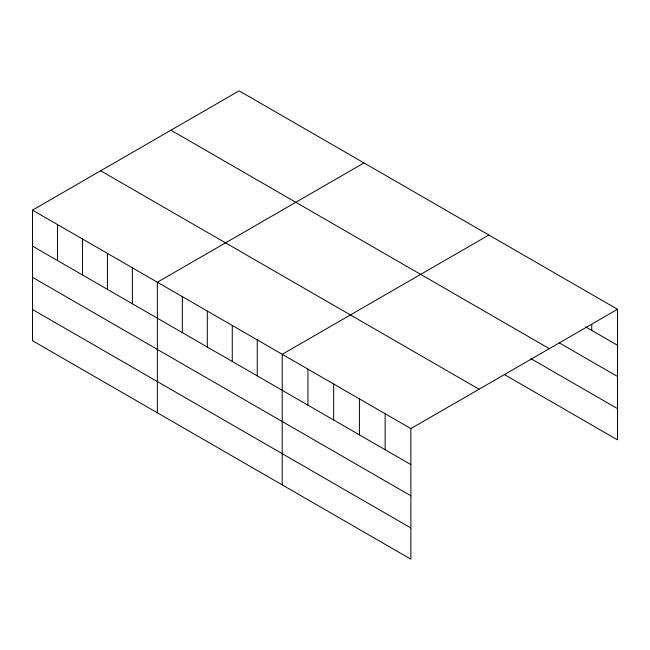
<?xml version="1.0" encoding="UTF-8"?>
<svg xmlns="http://www.w3.org/2000/svg" width="650" height="650" viewBox="0 0 650 650"><rect width="100%" height="100%" fill="white"/><g stroke="black" fill="none" stroke-linecap="round" stroke-linejoin="round"><path stroke-width="0.97" d="M32.5 210.137L410.873 428.586L410.873 559.163L32.5 340.714L32.5 210.137L239.127 90.837L617.5 309.286L617.5 439.863L504.294 374.506M363.992 162.931L157.365 282.222L157.365 412.799M488.857 235.016L282.222 354.315L282.222 484.884M410.873 428.586L617.5 309.286M585.764 326.958L617.5 345.272M559.179 342.818L617.5 376.488M170.942 130.203L549.315 348.66M530.879 358.637L617.5 408.647M100.685 170.771L479.058 389.22M32.5 246.123L410.873 464.571M32.5 277.339L410.873 495.788M32.5 309.498L410.873 527.946M591.768 324.423L591.768 330.419M385.141 413.733L385.141 449.719M359.409 398.881L359.409 434.858M333.686 384.02L333.686 420.006M307.954 369.168L307.954 405.153M257.254 339.893L257.254 375.879M232.278 325.479L232.278 361.465M207.309 311.058L207.309 347.043M182.333 296.644L182.333 332.629M132.389 267.808L132.389 303.794M107.421 253.386L107.421 289.372M82.444 238.972L82.444 274.958M57.476 224.551L57.476 260.536"/></g></svg>
